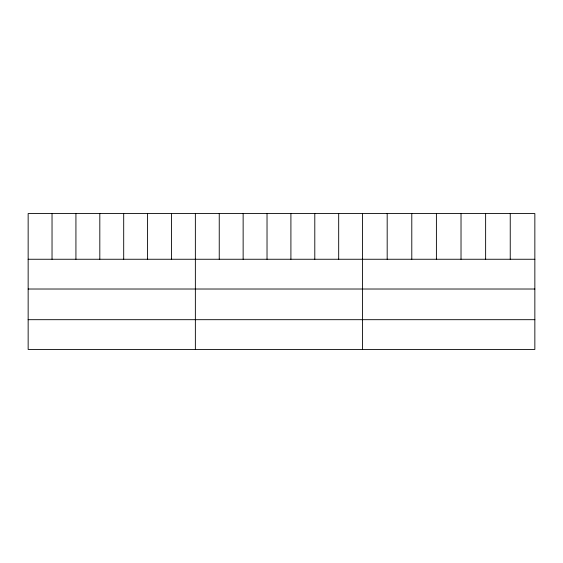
<?xml version="1.0" encoding="UTF-8"?>
<svg xmlns="http://www.w3.org/2000/svg" width="563" height="563" viewBox="0 0 563 563"><rect width="100%" height="100%" fill="white"/><g stroke="black" fill="none" stroke-linecap="round" stroke-linejoin="round"><path stroke-width="0.84" d="M534.85 259.254L534.85 349.447L28.15 349.447L28.15 213.553L534.85 213.553L534.85 259.254L28.15 259.254M28.15 289.016L534.85 289.016M28.15 319.685L534.85 319.685M510.24 213.553L510.24 259.254M485.63 213.553L485.63 259.254M461.02 213.553L461.02 259.254M436.402 213.553L436.402 259.254M411.792 213.553L411.792 259.254M387.182 213.553L387.182 259.254M362.572 213.553L362.572 349.447M338.687 213.553L338.687 259.254M314.794 213.553L314.794 259.254M290.909 213.553L290.909 259.254M267.024 213.553L267.024 259.254M243.139 213.553L243.139 259.254M219.246 213.553L219.246 259.254M195.361 213.553L195.361 349.447M171.476 213.553L171.476 259.254M147.583 213.553L147.583 259.254M123.698 213.553L123.698 259.254M99.813 213.553L99.813 259.254M75.928 213.553L75.928 259.254M52.035 213.553L52.035 259.254"/></g></svg>
